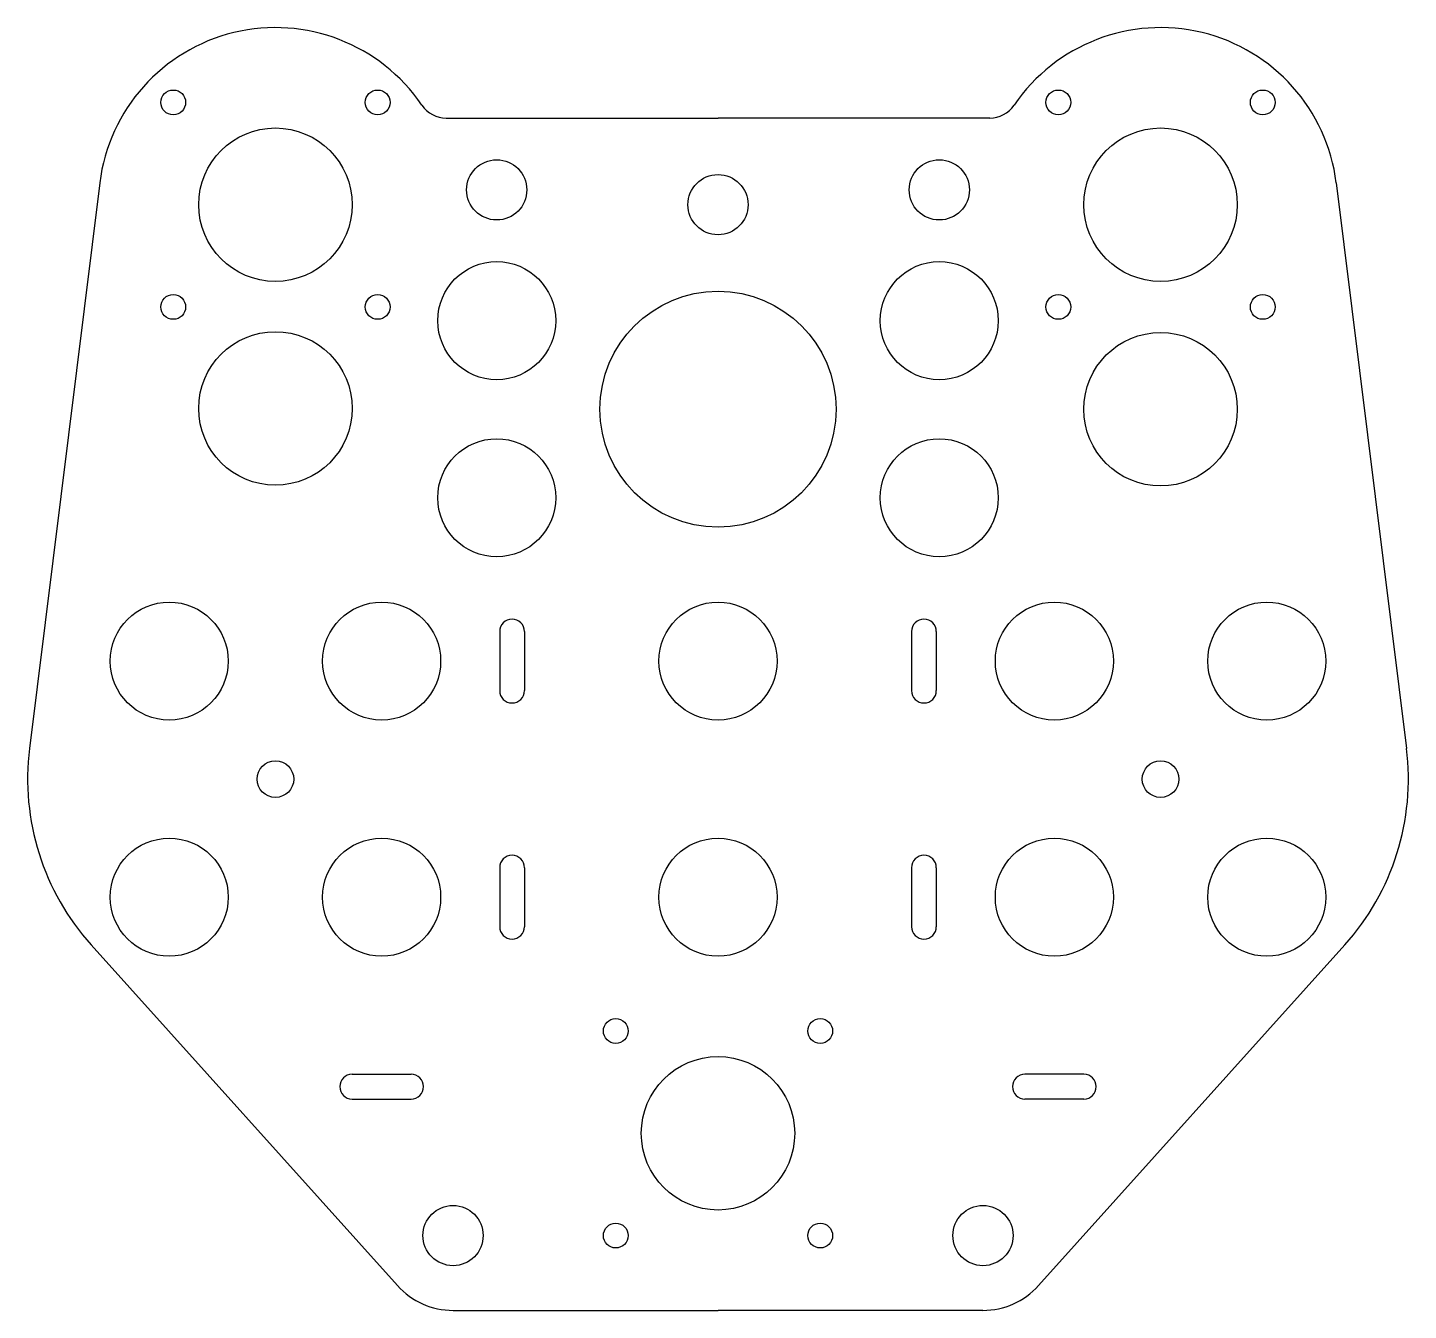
# Model space of a CAD drawing. Header units: millimetres. Extents: x -117 to 117, y -112 to 105.
import ezdxf

# ---------------------------------------------------------------- set-up
doc = ezdxf.new("R2010")
doc.units = ezdxf.units.MM
doc.layers.add('粗实线', color=7, linetype='Continuous', lineweight=30)
doc.layers.add('粗实线层', color=7, linetype='Continuous', lineweight=30)

msp = doc.modelspace()

# ---------------------------------------------------------------- linework, layer by layer
at = {"layer": '粗实线'}
for p, q in [((-46.05, 89.89), (0, 89.89)), ((46.05, 89.89), (0, 89.89)), ((-104.77, 78.91), (-116.68, -16.93)), ((104.77, 78.91), (116.68, -16.93)), ((-106.23, -50.2), (-54.33, -107.91)), ((106.23, -50.2), (54.33, -107.91)), ((-44.9, -112.11), (0, -112.11)), ((44.9, -112.11), (0, -112.11))]:
    msp.add_line(p, q, dxfattribs=at)
for centre, radius in [((-37.5, 55.56), 10), ((37.5, 55.56), 10), ((0, 40.56), 20), ((-37.5, 25.56), 10), ((37.5, 25.56), 10)]:
    msp.add_circle(centre, radius, dxfattribs=at)
for centre, radius, start, end in [((-75, 75.21), 30, 34.2059, 172.9174), ((75, 75.21), 30, 7.0826, 145.7941), ((-46.05, 94.89), 5, 214.2059, 270), ((46.05, 94.89), 5, 270, 325.7941), ((-75, -22.11), 42, 172.9174, 221.9652), ((75, -22.11), 42, 318.0348, 7.0826), ((-44.9, -99.44), 12.68, 221.9652, 270), ((44.9, -99.44), 12.68, 270, 318.0348)]:
    msp.add_arc(centre, radius, start, end, dxfattribs=at)
at = {"layer": '粗实线层'}
for p, q in [((-37, 2.89), (-37, -7.11)), ((-32.8, 2.89), (-32.8, -7.11)), ((32.8, 2.89), (32.8, -7.11)), ((37, 2.89), (37, -7.11)), ((-37, -37.11), (-37, -47.11)), ((-32.8, -37.11), (-32.8, -47.11)), ((32.8, -37.11), (32.8, -47.11)), ((37, -37.11), (37, -47.11)), ((-62, -72.11), (-52, -72.11)), ((62, -72.11), (52, -72.11)), ((-62, -76.31), (-52, -76.31)), ((62, -76.31), (52, -76.31))]:
    msp.add_line(p, q, dxfattribs=at)
at = {"layer": '粗实线层', "linetype": 'Continuous'}
for centre, radius in [((-92.32, 92.54), 2.1), ((-57.68, 92.54), 2.1), ((57.68, 92.54), 2.1), ((92.32, 92.54), 2.1), ((-75, 75.21), 13), ((75, 75.21), 13), ((-37.5, 77.72), 5.1), ((37.5, 77.72), 5.1), ((0, 75.21), 5.1), ((-92.32, 57.89), 2.1), ((-57.68, 57.89), 2.1), ((57.68, 57.89), 2.1), ((92.32, 57.89), 2.1), ((-75, 40.69), 13), ((75, 40.56), 13), ((-75, -22.11), 3.1), ((75, -22.11), 3.1), ((-17.32, -64.79), 2.1), ((17.32, -64.79), 2.1), ((0, -82.11), 13), ((-44.9, -99.44), 5.1), ((44.9, -99.44), 5.1), ((-17.32, -99.44), 2.1), ((17.32, -99.44), 2.1)]:
    msp.add_circle(centre, radius, dxfattribs=at)
at = {"layer": '粗实线层'}
for centre in [(-93, -2.11), (-57, -2.11), (0, -2.11), (57, -2.11), (93, -2.11), (-93, -42.11), (-57, -42.11), (0, -42.11), (57, -42.11), (93, -42.11)]:
    msp.add_circle(centre, 10, dxfattribs=at)
for centre, start, end in [((-34.9, 2.89), 0, 180), ((34.9, 2.89), 0, 180), ((-34.9, -7.11), 180, 0), ((34.9, -7.11), 180, 0), ((-34.9, -37.11), 0, 180), ((34.9, -37.11), 0, 180), ((-34.9, -47.11), 180, 0), ((34.9, -47.11), 180, 0), ((-62, -74.21), 90, 270), ((-52, -74.21), 270, 90), ((52, -74.21), 90, 270), ((62, -74.21), 270, 90)]:
    msp.add_arc(centre, 2.1, start, end, dxfattribs=at)

doc.saveas('drawing.dxf')
